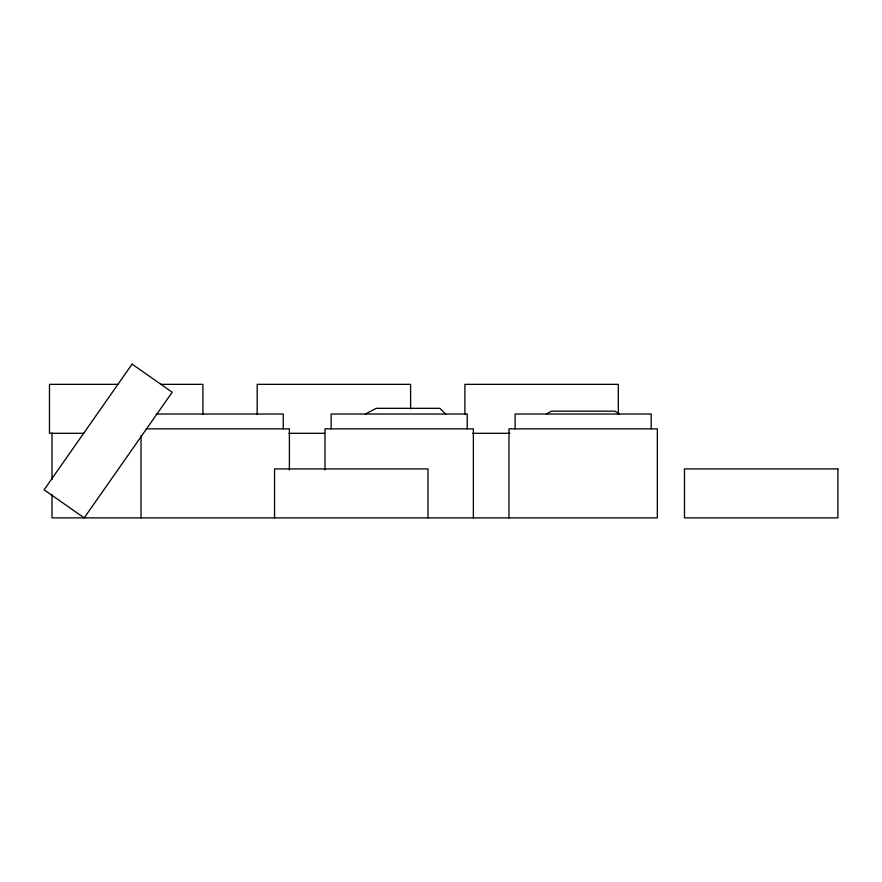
<?xml version="1.0" encoding="UTF-8"?>
<svg xmlns="http://www.w3.org/2000/svg" width="882" height="882" viewBox="0 0 882 882"><rect width="100%" height="100%" fill="white"/><g stroke="black" fill="none" stroke-linecap="round" stroke-linejoin="round"><path stroke-width="1.32" d="M546.774 413.89L551.382 411.166L614.93 411.166L619.539 413.89M365.335 414.099L376.239 408.322L439.798 408.322L445.553 413.923M118.243 384.343L49.48 384.343L49.48 433.305L83.867 433.305M160.579 384.343L202.893 384.343L202.893 414.264M156.279 414.022L283.254 414.022L283.254 428.85M146.026 428.85L289.395 428.85L289.395 469.941M288.932 433.305L324.631 433.305M472.631 433.305L509.862 433.305M651.203 428.85L651.203 414.022L515.11 414.022L515.11 428.85M618.315 414.264L618.315 384.343L464.913 384.343L464.913 414.264M508.969 517.877L508.969 428.85L657.344 428.85L657.344 517.877L52.005 517.877L52.005 494.593M473.369 517.877L473.369 428.85L324.995 428.85L324.995 469.941M467.228 428.85L467.228 414.022L331.136 414.022L331.136 428.85M427.968 517.877L427.968 468.915L274.556 468.915L274.556 517.877M410.604 408.829L410.604 384.343L257.191 384.343L257.191 414.264M141.021 435.708L141.021 517.877M52.005 432.963L52.005 479.532M132.091 364.123L44.1 489.797L84.209 517.877L172.199 392.203L132.091 364.123M837.9 468.915L684.487 468.915L684.487 517.877L837.9 517.877L837.9 468.915"/></g></svg>
